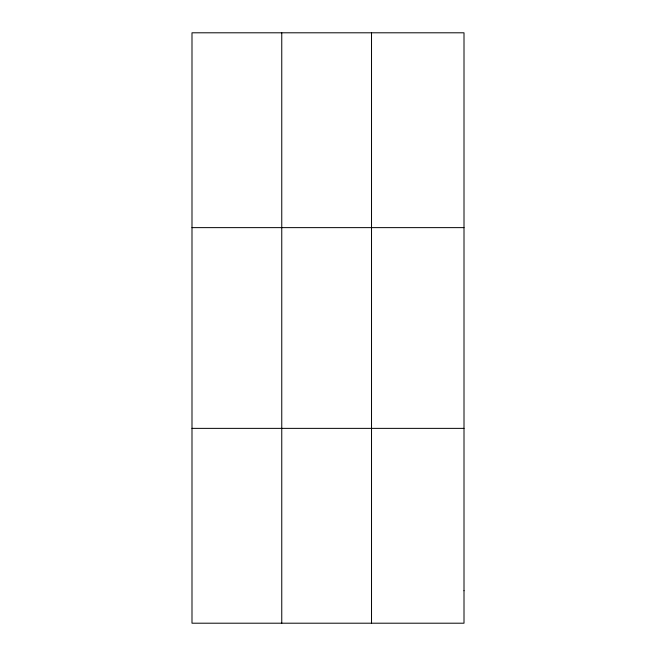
<?xml version="1.0" encoding="UTF-8"?>
<svg xmlns="http://www.w3.org/2000/svg" width="656" height="656" viewBox="0 0 656 656"><rect width="100%" height="100%" fill="white"/><g stroke="black" fill="none" stroke-linecap="round" stroke-linejoin="round"><path stroke-width="0.98" d="M281.76 623.2L281.76 32.8M371.526 623.2L371.526 32.8M191.995 227.632L464.005 227.632M191.995 428.368L464.005 428.368M464.005 590.728L464.005 623.2L191.995 623.2L191.995 32.8L464.005 32.8L464.005 590.728"/></g></svg>
